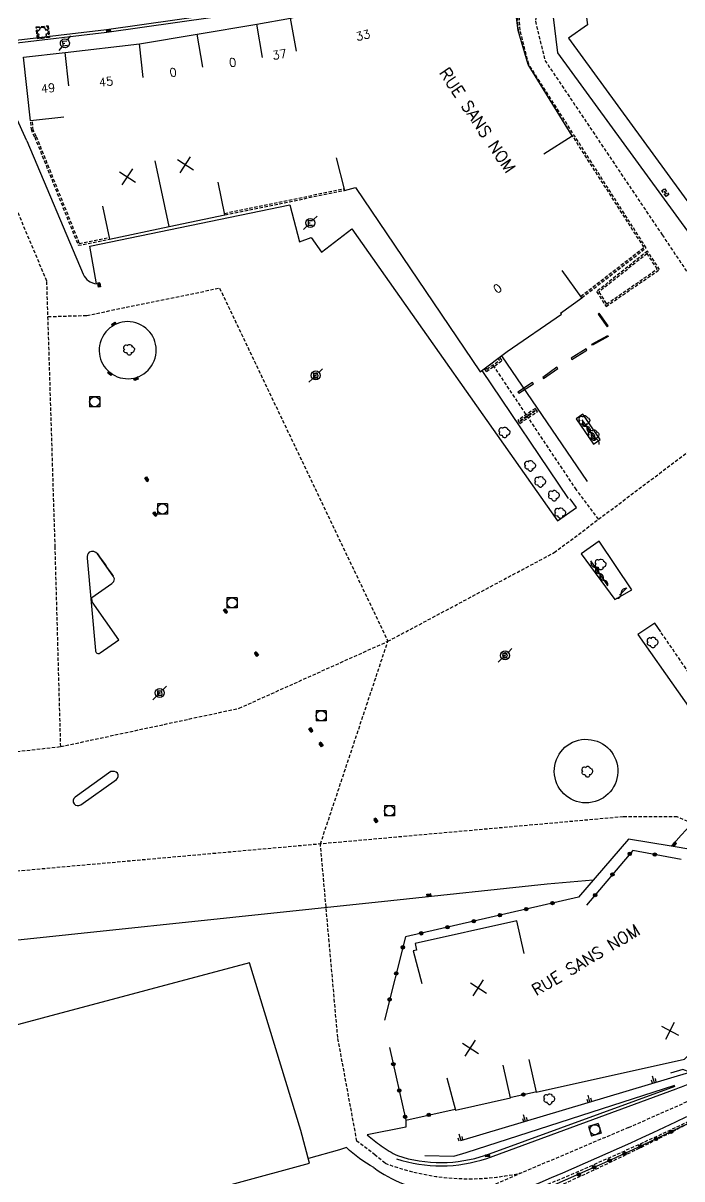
# Model space of a CAD drawing. Header units: millimetres. Extents: x 156998 to 158000, y 123000 to 124000.
# Drawn here: x 157750.5 to 157848.4, y 123327.5 to 123499.2 of the extents above; entities that cross this region are included whole.
import ezdxf
from ezdxf.enums import TextEntityAlignment as Align

# ---------------------------------------------------------------- set-up
doc = ezdxf.new("R2010")
doc.units = ezdxf.units.MM
doc.linetypes.add('DASHED', pattern=[0.75, 0.5, -0.25])
doc.layers.get('0').update_dxf_attribs({"linetype": 'CONTINUOUS'})
for name, color, linetype in [('W0001', 6, 'DASHED'), ('W0008', 7, 'CONTINUOUS'), ('W0100', 7, 'CONTINUOUS'), ('W0112', 1, 'DASHED'), ('W0211', 2, 'CONTINUOUS'), ('W0300', 7, 'CONTINUOUS'), ('W0310', 3, 'CONTINUOUS'), ('W0322', 7, 'CONTINUOUS'), ('W0334', 7, 'CONTINUOUS'), ('W0400', 7, 'CONTINUOUS'), ('W0420', 7, 'CONTINUOUS'), ('W0471', 7, 'CONTINUOUS'), ('W0989', 7, 'CONTINUOUS'), ('W0991', 7, 'CONTINUOUS'), ('W1102', 7, 'CONTINUOUS')]:
    doc.layers.add(name, color=color, linetype=linetype)
doc.styles.get("Standard").update_dxf_attribs({"font": 'romans.shx', "width": 0.85})

# ---------------------------------------------------------------- blocks, each defined once
blk = doc.blocks.new('t991o')
at = {"color": 0, "linetype": 'Continuous'}
for p, q in [((-1, 1), (1, -1)), ((-1, -1), (1, 1))]:
    blk.add_line(p, q, dxfattribs=at)
blk = doc.blocks.new('t322o')
at = {"color": 0, "linetype": 'Continuous'}
for radius in [0.25, 0.150337]:
    blk.add_circle((0, 0), radius, dxfattribs=at)
blk = doc.blocks.new('t310o')
at = {"color": 0, "linetype": 'Continuous'}
for centre, start, end in [((-0.4999987064074958, 0.3750017247803044), 216.8699, 323.1304), ((0.5000012935925042, -0.3749982752196956), 36.8699, 143.1303)]:
    blk.add_arc(centre, 0.625, start, end, dxfattribs=at)
blk = doc.blocks.new('T300')
for p, q in [((-0.7999991999999999, 0.5142852), (-0.8571420000000001, 0.3428568)), ((-0.8571420000000001, 0.3428568), (-0.8571420000000001, 0.1714284)), ((-0.8571420000000001, 0.1714284), (-0.7428564, 0.05714279999999999)), ((-0.6857135999999999, 0.6285708), (-0.7999991999999999, 0.5142852)), ((-0.7999991999999999, -0.05714279999999999), (-0.7428564, 0.05714279999999999)), ((-0.7428564, 0.05714279999999999), (-0.6857135999999999, 0.1142856)), ((-0.5714279999999999, 0.6857135999999999), (-0.6857135999999999, 0.6285708)), ((-0.4571423999999999, 0.6857135999999999), (-0.5714279999999999, 0.6857135999999999)), ((-0.285714, 0.6285708), (-0.4571423999999999, 0.6857135999999999)), ((-0.285714, 0.6285708), (-0.1714284, 0.7428564)), ((-0.2285712, 0.5714279999999999), (-0.285714, 0.6285708)), ((-0.1714284, 0.7428564), (-0.05714279999999999, 0.7999991999999999)), ((-0.05714279999999999, 0.7999991999999999), (0.05714279999999999, 0.7999991999999999)), ((0.05714279999999999, 0.7999991999999999), (0.2285712, 0.7428564)), ((0.2285712, 0.7428564), (0.3428568, 0.6285708)), ((0.3428568, 0.6285708), (0.3999996, 0.5142852)), ((0.4571423999999999, 0.4571423999999999), (0.3428568, 0.4571423999999999)), ((0.3999996, 0.5142852), (0.3999996, 0.4571423999999999)), ((0.5714279999999999, 0.3999996), (0.4571423999999999, 0.4571423999999999)), ((0.5714279999999999, 0.3999996), (0.6857135999999999, 0.285714)), ((0.6857135999999999, 0.285714), (0.7428564, 0.1714284)), ((0.7428564, 0.05714279999999999), (0.6857135999999999, -0.1714284)), ((0.7428564, 0.1714284), (0.7428564, 0.05714279999999999)), ((-0.7999991999999999, -0.1714284), (-0.7999991999999999, -0.05714279999999999)), ((-0.7999991999999999, -0.2285712), (-0.7999991999999999, -0.1714284)), ((-0.7428564, -0.3428568), (-0.7999991999999999, -0.2285712)), ((-0.6857135999999999, -0.3999996), (-0.7428564, -0.3428568)), ((-0.5142852, -0.4571423999999999), (-0.6857135999999999, -0.3999996)), ((-0.3999996, -0.4571423999999999), (-0.5142852, -0.4571423999999999)), ((-0.3999996, -0.4571423999999999), (-0.3428568, -0.4571423999999999)), ((-0.3428568, -0.4571423999999999), (-0.3428568, -0.3999996)), ((-0.3428568, -0.5142852), (-0.3428568, -0.4571423999999999)), ((-0.285714, -0.6285708), (-0.3428568, -0.5142852)), ((-0.1714284, -0.7428564), (-0.285714, -0.6285708)), ((-0.05714279999999999, -0.7999991999999999), (-0.1714284, -0.7428564)), ((0.05714279999999999, -0.7999991999999999), (-0.05714279999999999, -0.7999991999999999)), ((0.1714284, -0.7428564), (0.05714279999999999, -0.7999991999999999)), ((0.2285712, -0.6857135999999999), (0.1714284, -0.7428564)), ((0.285714, -0.4571423999999999), (0.2285712, -0.4571423999999999)), ((0.285714, -0.6285708), (0.2285712, -0.6857135999999999)), ((0.4571423999999999, -0.3999996), (0.285714, -0.4571423999999999)), ((0.3428568, -0.5142852), (0.285714, -0.6285708)), ((0.3428568, -0.5142852), (0.3428568, -0.4571423999999999)), ((0.5714279999999999, -0.3428568), (0.4571423999999999, -0.3999996)), ((0.6285708, -0.285714), (0.5714279999999999, -0.3428568)), ((0.6857135999999999, -0.1714284), (0.6285708, -0.285714))]:
    blk.add_line(p, q)
blk = doc.blocks.new('T471')
for p, q in [((-0.333334, 0.333334), (-0.333334, -0.333334)), ((-0.333334, 0.333334), (0.333334, 0.333334)), ((-0.333334, 0), (0, 0)), ((0.500001, 0.500001), (1.000002, 1.000002)), ((-0.500001, -0.500001), (-1.000002, -1.000002)), ((-0.333334, -0.333334), (0.333334, -0.333334))]:
    blk.add_line(p, q)
blk.add_ellipse((0, 0), major_axis=(0.4714054636000732, 0.4714054636000732), ratio=1, start_param=5.497787143782138, end_param=11.78097245096172)
blk = doc.blocks.new('T400')
for p, q in [((-0.15, 0.3), (0.15, 0.3)), ((-0.15, -0.25), (-0.15, 0.3)), ((-0.15, 0.15), (0.15, 0.15)), ((-0.15, 0), (0.15, 0)), ((0.15, 0.3), (0.15, -0.25)), ((-0.15, -0.15), (0.15, -0.15)), ((-0.15, -0.25), (-0.15, -0.3)), ((-0.15, -0.3), (0.15, -0.3)), ((0.15, -0.3), (0.15, -0.25))]:
    blk.add_line(p, q)
blk = doc.blocks.new('T420')
for p, q in [((0.7499999999708962, 0.75), (-0.7500000000291038, 0.75)), ((-0.7500000000291038, 0.75), (-0.7500000000291038, -0.75)), ((0.75, 0.75), (0.75, -0.75)), ((0.7499999999708962, -0.75), (-0.7500000000291038, -0.75))]:
    blk.add_line(p, q)
blk.add_ellipse((0, 0), major_axis=(-0.5303300858918937, 0.5303300858918937), ratio=0.9999999999925214, start_param=3.926990816990981, end_param=10.21017612417057)
blk = doc.blocks.new('t211o')
at = {"color": 0, "linetype": 'Continuous'}
for p, q in [((-0.2886658000061288, 0.5), (-0.2886658000061288, 0)), ((0, 1), (0, 0)), ((0.2886658000061288, 0.5), (0.2886658000061288, 0))]:
    blk.add_line(p, q, dxfattribs=at)

msp = doc.modelspace()

# ---------------------------------------------------------------- linework, layer by layer
at = {"layer": 'W0001'}
for points in [[(157827.417868689, 123503.7882147684), (157826.6087579264, 123499.4784765203), (157828.0273715427, 123493.6512521938), (157845.4447608416, 123467.7437266287), (157859.1006760457, 123447.415741126), (157881.7339686826, 123413.3973538584), (157887.8983859078, 123405.3653098105)], [(157701.305143973, 123385.1961129939), (157702.5900442444, 123385.723517004), (157756.0636930571, 123391.7044016581), (157755.239594156, 123421.3472352127), (157754.0034535199, 123460.8710117346), (157746.314780634, 123479.105826898)], [(157971.6713400393, 123474.6209984746), (157948.010199701, 123453.4042761455), (157932.0348870345, 123439.6694918396), (157895.9975536307, 123411.5812429805), (157878.9076898289, 123398.4651482271), (157860.4555822879, 123383.9879439023), (157855.5020002545, 123381.0182638272), (157852.0344889734, 123379.4096840179), (157847.7001037298, 123381.2657340649), (157839.6505223166, 123381.2657340649), (157721.8636889634, 123370.7073978526), (157714.8588714506, 123382.6468690538), (157714.3674236544, 123387.0407854033)], [(157754.1686568586, 123455.5888782529), (157759.9370581946, 123455.7692900436), (157779.6686446689, 123459.828303509), (157804.6853739113, 123407.3492311248), (157829.4082715045, 123420.5238201969), (157861.1102381912, 123444.3953205269)], [(157835.9988064049, 123425.486476224), (157832.70447422, 123429.8614341335), (157820.1330005101, 123448.7029912663)], [(157840.4612750783, 123335.1129246518), (157852.5129681058, 123340.4396484319), (157864.9846087204, 123347.2135672118), (157876.9140036604, 123353.9874859917), (157888.5722774132, 123361.1678410831), (157918.6668876005, 123382.0315118239), (157937.6454697096, 123395.9857856952), (157948.3548127069, 123403.7080551877), (157958.7930345169, 123411.0238863262), (157969.6379381078, 123418.2042414175), (157978.8561079752, 123423.6233772585), (157990.5143784278, 123430.2618179487), (157995.1234650116, 123434.0552126289), (157998.2413751652, 123439.8807827387), (158000, 123441.7177940975)], [(157756.0636930571, 123391.7044016581), (157782.5703431159, 123397.396835942), (157804.6853739113, 123407.3492311248)], [(157804.2715593342, 123329.8073114228), (157802.8002467106, 123331.0238320855), (157800.0831507381, 123333.092284626), (157797.2366648343, 123348.4764021407), (157794.6589669507, 123377.2327198923), (157804.6853739113, 123407.3492311248)]]:
    msp.add_lwpolyline(points, dxfattribs=at)
for points in [[(157840.4612750783, 123335.1129246518), (157813.102524316, 123323.5017814802, -0.05986512987502486), (157791.2648932699, 123315.846400708, -0.025888121150643), (157736.2068646845, 123301.8163309629, -0.01968444711349875), (157691.6102669073, 123294.1123354215, -0.02196350716336833), (157664.4099687542, 123291.2326472874)], [(157804.2715593342, 123329.8073114228, 0.1501484370806782), (157824.6537677455, 123328.4041669156, 0.1501484370806782)]]:
    msp.add_lwpolyline(points, format="xyb", dxfattribs=at)
at = {"layer": 'W0008'}
for points in [[(157751.0336381108, 123481.7084516974), (157746.4351, 123491.7822), (157746.3146, 123493.2143), (157745.9379, 123493.3036, -0.3154167132692873), (157748.6045, 123496.5577), (157762.8694, 123498.2281), (157778.6065, 123500.4759), (157786.8632, 123501.7409), (157792.9076, 123502.9715), (157809.2175, 123506.7853), (157820.5083, 123509.6048, -0.3338687042853232), (157823.2643, 123507.995), (157824.6057292624, 123503.1504199814)], [(157805.9488795285, 123330.4564962237, 0.1616230653548455), (157819.3774771972, 123330.5254578953), (157847.5375495334, 123340.8437669892)], [(157849.0716046636, 123336.6778686125, -0.02831091740727965), (157794.6321732257, 123314.4442579973, -0.02714375290190365), (157736.8617361204, 123298.7540152126, -0.0196728115888679), (157692.0489343647, 123291.0115344214, -0.0158782220265767), (157672.2094301852, 123288.6685024936, 0.248978733261726), (157671.2456545237, 123287.869472481), (157681.0634216134, 123268.1759730118), (157682.0277837559, 123267.748956258), (157683.6365967824, 123267.9168270886, 0.01103037524264426), (157717.2781795061, 123272.8764966685, 0.01496554002698265), (157756.4666732544, 123281.0125720875, 0.011726788555001), (157792.2781532893, 123290.6462083504, 0.04575465351378409), (157859.4334609913, 123313.1626577307)], [(157802.5942391399, 123329.1581266219, 0.1360204833067321), (157811.7840760988, 123325.6202885113), (157812.2145624573, 123325.8335395225), (157812.3611571205, 123325.4401040009)]]:
    msp.add_lwpolyline(points, format="xyb", dxfattribs=at)
at = {"layer": 'W0008', "flags": 128}
for points in [[(157830.3851959105, 123504.6275426063), (157829.202, 123500.4635), (157829.9175, 123494.7816), (157862.9278, 123449.4896), (157865.0368943517, 123451.0110377466)], [(157836.1086, 123422.2102), (157833.3902, 123420.3454), (157838.421, 123413.5384), (157840.9245, 123415.0057), (157836.1086, 123422.2102)], [(157845.2439, 123408.7435), (157844.3573, 123410.0497), (157841.8291, 123408.36), (157853.8151, 123391.3347), (157849.347, 123387.9695), (157851.3225, 123385.0474), (157856.9722, 123389.5189)], [(157846.806, 123376.9024), (157840.4439, 123377.9346), (157833.0383, 123369.3516)], [(157835.1864301906, 123371.8412566688), (157828.3659, 123371.2419), (157805.1312, 123368.766), (157733.6929, 123361.2624)]]:
    msp.add_lwpolyline(points, dxfattribs=at)
for points in [[(157751.0336381108, 123481.7084516974), (157759.3784, 123461.8791, 0.0932), (157760.1702, 123460.8987, 0.0974), (157761.4032, 123460.4367), (157760.3985, 123466.0574), (157790.1283, 123472.1844), (157791.5344, 123466.6827), (157793.2615, 123467.3543), (157794.8058, 123465.1876), (157799.3404, 123468.6216), (157829.8888, 123425.2597), (157832.6975, 123427.2222), (157831.7589, 123428.5312)], [(157760.7245, 123413.2283), (157760.6663, 123413.8673), (157763.6729, 123415.9324, 0.2541), (157764.0456, 123416.6252, 0.1249), (157763.8526, 123417.0431), (157761.5316, 123420.3266, -0.0006), (157763.8667, 123417.0492), (157761.5363, 123420.3291, 0.3507), (157760.2914, 123420.5988, 0.2424), (157760.0009, 123419.7138), (157761.2185, 123405.9906, 0.225), (157761.4318, 123405.5827, 0.2748), (157761.9477, 123405.6214), (157764.7, 123407.5637), (157760.7245, 123413.2283)], [(157852.9421, 123375.8937), (157846.806, 123376.9024, -0.05842324428525168), (157859.7812, 123388.697)], [(157847.5375495334, 123340.8437669892, 0.009817771913410468), (157849.5775, 123341.6746, 0.0247)], [(157807.3491, 123336.223), (157807.3497, 123335.1794), (157801.6303, 123334.0041, 0.0217), (157803.6973, 123332.3713, 0.03272808404149192), (157806.1039491225, 123330.9318418043)], [(157802.5942391399, 123329.1581266219, -0.07023498244015046), (157798.5232, 123332.1334), (157797.477, 123331.7809), (157792.8654908136, 123330.5265449113)]]:
    msp.add_lwpolyline(points, format="xyb", dxfattribs=at)
at = {"layer": 'W0008'}
for points in [[(157762.1176279189, 123452.2472578445), (157762.064808216, 123452.1158007192, 119.684476107409)], [(157833.4614275022, 123392.7431495291), (157833.9793433257, 123392.7893902886, -36.31193646449628)]]:
    msp.add_lwpolyline(points, format="xyb", close=True, dxfattribs=at)
at = {"layer": 'W0100'}
for points in [[(157756.54882788, 123485.2478553558), (157751.5789, 123484.7003), (157750.5368, 123494.159), (157756.7072, 123494.8403), (157767.7639, 123496.1067), (157776.3575, 123497.5581), (157785.2244, 123499.0274), (157790.2121, 123499.9344), (157809.6947, 123504.6453), (157822.2803, 123507.7165), (157823.4656424228, 123502.859035297)], [(157722.3733337823, 123315.7829083888), (157723.6858196448, 123310.9582445808), (157793.0551780958, 123329.8292594079), (157791.7426922333, 123334.6539232159)]]:
    msp.add_lwpolyline(points, dxfattribs=at)
at = {"layer": 'W0100', "flags": 128}
for points in [[(157833.4369943847, 123505.4075247131), (157834.367735458, 123498.9483929436), (157831.5512, 123496.956), (157881.1187363728, 123428.9455068108), (157876.7355, 123425.7675), (157882.9255, 123417.23), (157914.3122467491, 123440.0931517614), (157914.7606257643, 123440.4197659707), (157911.8167003296, 123444.4612141065)], [(157827.8496041155, 123479.796705829), (157832.0985, 123482.4324), (157825.5261, 123493.0275), (157824.0712, 123498.0921), (157823.4656424228, 123502.859035297)], [(157797.0131223281, 123479.2006594208), (157798.2204, 123474.3486), (157799.8907, 123474.7642), (157818.4102, 123447.4048), (157822.3913, 123450.4047), (157830.4794, 123455.9627), (157830.3626, 123456.1144), (157833.5258, 123458.3978), (157830.5993019132, 123462.4518854638)], [(157762.2863474348, 123471.9868731415), (157763.312, 123467.0932), (157772.1776, 123468.9642), (157780.4719, 123470.6897), (157779.4462474348, 123475.5833731415)], [(157824.9325045201, 123360.9589748034), (157823.8384, 123365.8378), (157808.7195, 123362.4473), (157808.938320904, 123361.4715349607), (157808.4504383844, 123361.3621245087), (157809.7301965565, 123356.5286765653)], [(157791.7426922333, 123334.6539232159), (157784.0964, 123359.5883), (157737.8692, 123347.2282), (157739.1607172831, 123342.3978808483)], [(157825.6272219685, 123345.2343252776), (157826.7182, 123340.3548), (157848.7673, 123345.2846), (157849.4034, 123345.9272), (157850.2754, 123345.086), (157869.1897, 123353.6751), (157867.1223429169, 123358.2276854952)], [(157813.4435418279, 123342.5039479433), (157814.7233, 123337.6705), (157822.9039, 123339.5098), (157821.8070967593, 123344.388019209)]]:
    msp.add_lwpolyline(points, dxfattribs=at)
at = {"layer": 'W0112'}
for p, q in [((157780.4209910525, 123470.9326007225), (157798.1599762115, 123474.5914437294)), ((157780.4719, 123470.6897), (157798.2204, 123474.3486)), ((157857.9088, 123390.2823), (157845.2439, 123408.7435))]:
    msp.add_line(p, q, dxfattribs=at)
for points in [[(157824.2558351916, 123497.4493730832), (157824.0896378177, 123498.109404025), (157823.8300076788, 123503.0027198173)], [(157833.5258, 123458.3978), (157843.0652, 123465.8199), (157825.6128, 123493.0842), (157824.338, 123498.1469), (157824.0796565245, 123503.0159657158)], [(157752.1999280402, 123482.2512982712), (157751.7497, 123483.2186), (157751.5789, 123484.7003)], [(157752.4265796147, 123482.3567926491), (157751.9934226928, 123483.2874175815), (157751.827255389, 123484.7289286701)], [(157833.373601627, 123458.6086408047), (157842.7316009076, 123465.8773371139), (157830.9738275636, 123484.2454389099)], [(157752.1999280402, 123482.2512982712), (157758.6665, 123466.1814), (157763.312, 123467.0932)], [(157752.4318545532, 123482.3446261479), (157758.8212400621, 123466.4665417807), (157763.2607131804, 123467.3379036555)], [(157819.0121866078, 123447.8584182525), (157819.3265, 123447.4413), (157821.6501, 123449.0488), (157821.2668574117, 123449.5573926426)], [(157819.2118472697, 123448.0088696402), (157819.3816894754, 123447.7834758588), (157821.2937602063, 123449.1062739737), (157821.0671967497, 123449.4069412548)], [(157826.917386926, 123441.495174671), (157826.614186926, 123441.946874671), (157823.9859, 123440.181), (157824.2891, 123439.7293), (157826.9173869263, 123441.4951746706)]]:
    msp.add_lwpolyline(points, dxfattribs=at)
for points in [[(157754.2018655082, 123498.8101659564), (157754.3772506014, 123497.0549109553), (157752.5979, 123496.8816), (157752.4225149068, 123498.6368550011)], [(157754.1122787219, 123498.700966862), (157754.2677787711, 123497.1447214936), (157752.6874867862, 123496.9907990943), (157752.5319867371, 123498.5470444629)], [(157845.8236, 123474.5929), (157846.4572, 123473.7089), (157846.0426, 123473.4247), (157845.409, 123474.3087)], [(157845.7630218088, 123474.2482780543), (157846.1052780972, 123473.7707613892), (157846.1031781912, 123473.7693219457), (157845.7609219028, 123474.2468386108)], [(157835.7137, 123459.2993), (157837.108, 123457.0953), (157845.0733, 123462.5923), (157843.2642, 123465.3163)], [(157836.0448256617, 123459.2435015459), (157837.1801605482, 123457.4488532708), (157844.7291771152, 123462.6585684188), (157843.2067820288, 123464.9508707877)], [(157794.0605, 123447.2561), (157793.5779, 123446.9441), (157793.8829, 123446.467), (157794.3683, 123446.7794)], [(157793.9861637585, 123446.9103464614), (157793.9225063717, 123446.8691920796), (157793.958468921, 123446.8129372195), (157794.0224654061, 123446.8541249038)], [(157826.5705424398, 123441.5633257945), (157826.5460061635, 123441.5998793434), (157824.3327444865, 123440.1128488761), (157824.3572807625, 123440.0762953276)], [(157822.1595, 123405.6601), (157821.6495, 123405.3817), (157822.0235, 123404.8593), (157822.4972, 123405.1983)], [(157822.0870074063, 123405.3357044317), (157822.0171823823, 123405.2975881833), (157822.0812724789, 123405.2080676849), (157822.1463088716, 123405.2546105118)], [(157770.529, 123399.3544), (157771.1327, 123399.3843), (157771.0778, 123399.9971), (157770.4796, 123399.9184)], [(157770.7570438624, 123399.6160009751), (157770.8604819607, 123399.621124048), (157770.8520497155, 123399.7152457208), (157770.7495324838, 123399.7017584153)]]:
    msp.add_lwpolyline(points, close=True, dxfattribs=at)
for points in [[(157849.3236782773, 123335.9933345056, -0.02734431391927501), (157794.8512520386, 123313.8087243389, -0.02714763027985785), (157737.0023029002, 123298.096695506, -0.01967033399276206), (157692.1430852857, 123290.3459530333, -0.01496549653893297), (157673.3973723164, 123288.1200585756), (157677.1189650248, 123280.4218581591), (157683.0927772447, 123268.5359135369), (157683.5600347614, 123268.5846693004, 0.0110274634805253), (157717.1633947085, 123273.5388086718, 0.01496415051892594), (157756.3088625582, 123281.6659681936, 0.01173205381907772), (157792.1058395141, 123291.2961839547, 0.04579560612536725), (157859.2037221134, 123313.7959694282, 0.03752084320112955)], [(157849.4087802974, 123335.7622304468, -0.04011818026079111), (157795.1771779147, 123312.8632468412, -0.02715338307049991), (157737.2114231158, 123297.1188055339, -0.01966691390079293), (157692.2825664698, 123289.355694597, -0.01423759474756925), (157674.3947546996, 123287.2057307242), (157677.5674442605, 123280.6429491369), (157683.1472644646, 123269.5409205661, 0.01112103169309396), (157716.9926298994, 123274.5241256141, 0.01496207835937579), (157756.0740888983, 123282.6380211101, 0.0117399081932267), (157791.8495036566, 123292.2631531331, 0.04585678590676985), (157858.8619378431, 123314.7381520417, 0.03753842685510384)]]:
    msp.add_lwpolyline(points, format="xyb", dxfattribs=at)
at = {"layer": 'W0211'}
for points in [[(157849.546, 123343.315), (157848.5144, 123343.7131), (157846.6780254835, 123343.1779007329)], [(157815.5201346205, 123333.1896255374), (157849.546, 123343.315)], [(157810.1807304333, 123330.9698587171), (157814.4656708673, 123330.840653734), (157816.3048622733, 123331.3876342747), (157847.3271122925, 123341.4152328661)]]:
    msp.add_lwpolyline(points, dxfattribs=at)
at = {"layer": 'W0310', "flags": 128}
for points in [[(157833.5283, 123440.2522), (157835.5073, 123437.3849)], [(157834.8122, 123419.2822), (157837.3332, 123415.6208)], [(157839.1051, 123414.1895), (157840.1829, 123415.2958)]]:
    msp.add_lwpolyline(points, dxfattribs=at)
at = {"layer": 'W0322', "flags": 128}
for points in [[(157848.2668, 123374.9076), (157841.0696, 123376.2833), (157834.2208, 123368.1344)], [(157833.0383, 123369.3516), (157807.3012, 123363.42), (157804.16, 123351.0775)], [(157804.9439, 123346.9924), (157807.3491, 123336.223), (157814.6808847621, 123337.8306957692)], [(157823.0249, 123339.599), (157826.627, 123340.39)]]:
    msp.add_lwpolyline(points, dxfattribs=at)
at = {"layer": 'W0322'}
msp.add_lwpolyline([(157849.4196926302, 123335.7625072021, -0.03157880916666576), (157795.0142144015, 123313.3359853666, -0.0271505089955791), (157737.1068630107, 123297.6077505243, -0.01966862215502038), (157692.2128266077, 123289.8508239011, -0.01460087015983436), (157673.8962164149, 123287.6625783583), (157677.3432046426, 123280.5324036498), (157683.1222678569, 123269.0339462471, 0.0111499676391545), (157717.0780123436, 123274.0314671443, 0.01496267389695994), (157756.1926201756, 123282.1522739125, 0.01173560474285539), (157791.9776694658, 123291.7796677944, 0.03752962510319956), (157847.2285540883, 123309.2958372039, 0.008038449767965528), (157859.0328304798, 123314.267059352, 0.03752962510306393)], format="xyb", dxfattribs=at)
at = {"layer": 'W0334'}
for points in [[(157746.3179311421, 123493.1747105508, -0.3213246156617731), (157748.6805509063, 123496.1768202437), (157762.9192916122, 123497.8441570267), (157778.6631867249, 123500.0929276029), (157786.9311724421, 123501.3596566753), (157792.9903087979, 123502.5932569002), (157809.3084768719, 123506.4089902524), (157820.5533209729, 123509.2178004602, -0.3338687042853232), (157822.8987154787, 123507.8671511681), (157824.2312459694, 123503.0547091177)], [(157806.1039491225, 123330.9318418043, 0.1616721693925737), (157819.2213084005, 123331.0004605815), (157847.36718135, 123341.2307350392)]]:
    msp.add_lwpolyline(points, format="xyb", dxfattribs=at)
at = {"layer": 'W0334', "flags": 128}
for points in [[(157837.2578, 123454.0602), (157837.4249, 123454.1982), (157836.1063, 123456.1062), (157835.9461, 123455.9485), (157837.2578, 123454.0602)], [(157831.9258, 123449.4183), (157832.0175, 123449.2363), (157834.2541, 123450.6181), (157834.1307, 123450.7781), (157831.9258, 123449.4183)], [(157821.5804, 123449.7641), (157834.2831, 123431.0701)], [(157831.5122, 123428.5604), (157818.7188, 123447.6018)], [(157827.7096, 123446.5227), (157827.8355, 123446.3756), (157829.9488, 123447.9028), (157829.8201, 123448.0603), (157827.7096, 123446.5227)], [(157835.2494, 123436.6176), (157836.2469, 123437.31), (157833.6593, 123441.0964), (157832.6904, 123440.3865), (157835.2494, 123436.6176)]]:
    msp.add_lwpolyline(points, dxfattribs=at)
at = {"layer": 'W0334'}
for points in [[(157835.0028394647, 123451.4864159543), (157837.3548, 123452.8038), (157837.4422, 123452.6529), (157835.0902394647, 123451.3355159543)], [(157824.1255486392, 123444.1965456057), (157826.3326, 123445.6248), (157826.197, 123445.7771), (157823.9899486392, 123444.3488456057)]]:
    msp.add_lwpolyline(points, close=True, dxfattribs=at)
at = {"layer": 'W0334', "flags": 128}
msp.add_lwpolyline([(157758.1928, 123384.1905, 0.9998), (157759.0296, 123383.0579), (157764.3425, 123386.8171, 0.3275), (157764.5179, 123387.7487, 0.2528), (157763.5214, 123387.9846)], format="xyb", close=True, dxfattribs=at)
at = {"layer": 'W1102'}
for p, q in [((157791.1066660604, 123495.0150757005), (157790.2121, 123499.9344)), ((157786.0417847309, 123494.0946642275), (157785.2244, 123499.0274)), ((157777.1901771983, 123492.6278982836), (157776.3575, 123497.5581)), ((157757.2559364055, 123489.8705023827), (157756.7072, 123494.8403)), ((157768.3328645586, 123491.139177546), (157767.7639, 123496.1067)), ((157772.1776, 123468.9642), (157770.1126786251, 123478.7486825982))]:
    msp.add_line(p, q, dxfattribs=at)

# ---------------------------------------------------------------- block references
at = {"layer": 'W0211', "rotation": 16.71488151657743}
for p in [(157844.2525693994, 123341.8179041416), (157834.67509114, 123338.9418112728), (157825.0976128797, 123336.0657184051), (157815.5201346205, 123333.1896255374)]:
    msp.add_blockref('t211o', p, dxfattribs=at)
at = {"layer": 'W0300', "rotation": 95.70605525672073}
msp.add_blockref('T300', (157753.3998827541, 123497.8458829782), dxfattribs=at)
at = {"layer": 'W0300'}
for p in [(157766.2639, 123450.6569), (157833.9353, 123440.0771), (157822.0511, 123438.384), (157835.3139, 123437.9826), (157825.8718, 123433.4013), (157827.3631, 123431.0187), (157829.4049, 123428.9856), (157830.345, 123426.3874), (157836.3312, 123418.7673), (157844.0802, 123407.1548), (157834.3717, 123387.9758), (157828.7047, 123339.2999)]:
    msp.add_blockref('T300', p, dxfattribs=at)
at = {"layer": 'W0310'}
for p, rotation in [((157834.1843801379, 123439.3016297224), 304.6132963811344), ((157834.8404602758, 123438.3510594448), 304.6132963811344), ((157835.4965404137, 123437.4004891672), 304.6132963811344), ((157835.4672088586, 123418.3308912199), 304.5487499243548), ((157836.1222177171, 123417.3795824397), 304.5487499243548), ((157836.7772265757, 123416.4282736595), 304.5487499243548), ((157839.3769173902, 123414.4685049905), 45.74760177816975)]:
    msp.add_blockref('t310o', p, dxfattribs=dict(at, rotation=rotation))
at = {"layer": 'W0322'}
for p, rotation in [((157840.6369146109, 123375.7684784302), 229.954392495184), ((157844.3379286518, 123375.6585793133), 169.1787958779033), ((157838.0633258981, 123372.7063482669), 229.954392495184), ((157835.4897371852, 123369.6442181036), 229.954392495184), ((157825.2426577016, 123367.5549472358), 192.9782757025339), ((157829.1404788508, 123368.4532736179), 192.9782757025339), ((157817.4470154032, 123365.7582944716), 192.9782757025339), ((157821.3448365524, 123366.6566208537), 192.9782757025339), ((157809.6513731047, 123363.9616417074), 192.9782757025339), ((157813.5491942539, 123364.8599680895), 192.9782757025339), ((157806.9094811221, 123361.8808460937), 255.7212030254892), ((157805.9229195247, 123358.004417813), 255.7212030254892), ((157804.9363579274, 123354.1279895324), 255.7212030254892), ((157805.4976872818, 123344.5127905071), 282.5896318291855), ((157806.3695538305, 123340.6089656235), 282.5896318291855), ((157824.82595, 123339.9945), 286.7730412251263), ((157807.2414203792, 123336.70514074), 282.5896318291855), ((157810.773715487, 123336.9739412794), 12.36792993113223), ((157844.5527111441, 123333.4090177176), 202.8410035875958), ((157846.7654286563, 123334.4892241713), 202.9867196766035), ((157842.2370796008, 123332.328811264), 202.6952874985879), ((157837.6315458661, 123330.1941209676), 202.4038553205722), ((157839.8699893536, 123331.2228868946), 202.5495714095801), ((157833.0517381067, 123328.1365844182), 202.1124231425566), ((157835.3416402981, 123329.1910729562), 202.2581392315644)]:
    msp.add_blockref('t322o', p, dxfattribs=dict(at, rotation=rotation))
at = {"layer": 'W0400'}
for p, rotation in [((157763.2014, 123498.0841), 96.67884018044552), ((157761.7549, 123460.3041), 190.5851803371996), ((157763.9356000001, 123454.4703000001), 303.3860891387194), ((157763.3776, 123447.1494), 53.00040230841471), ((157767.2679, 123446.34), 115.1275933106297), ((157768.849, 123431.4421), 29.60137017454813), ((157770.0734, 123426.2687), 35.77881372547861), ((157780.5475, 123411.8465), 35.63811503115434), ((157785.158, 123405.4317), 215.7300627439207), ((157793.2218, 123394.2021), 35.52292769153737), ((157794.7546, 123392.0225), 215.7788683728778), ((157802.9009000001, 123380.7179), 215.7988994915866), ((157847.2821, 123377.1975), 138.1384694310861), ((157810.8037, 123369.6584), 96.75722151858253), ((157819.4996917379, 123330.9333040624), 98.89608014224363)]:
    msp.add_blockref('T400', p, dxfattribs=dict(at, rotation=rotation))
at = {"layer": 'W0420'}
for p in [(157761.1116, 123442.9441), (157771.1901, 123427.0111), (157781.5217, 123413.0716), (157794.7692, 123396.2722), (157804.9232, 123382.1449)]:
    msp.add_blockref('T420', p, dxfattribs=at)
at = {"layer": 'W0420', "rotation": 17.91285159691663}
msp.add_blockref('T420', (157835.4492466669, 123334.772188882), dxfattribs=at)
at = {"layer": 'W0471', "rotation": 5.563131787363691}
msp.add_blockref('T471', (157756.6907, 123496.1968), dxfattribs=at)
at = {"layer": 'W0471'}
for p in [(157793.1557, 123469.5129), (157793.9593, 123446.8512), (157822.096, 123405.2553), (157770.7737, 123399.6714)]:
    msp.add_blockref('T471', p, dxfattribs=at)
at = {"layer": 'W0991'}
for p, rotation in [((157774.5935228375, 123478.1487798776), 11.75187462560442), ((157765.9896168313, 123476.3455102085), 11.91686131834773), ((157818.1389276842, 123355.8485471657), 12.63978846016354), ((157846.6251020338, 123349.4888741076), 17.41294482826192), ((157816.9490344907, 123346.8831226553), 12.67148357020876)]:
    msp.add_blockref('t991o', p, dxfattribs=dict(at, rotation=rotation))

# ---------------------------------------------------------------- texts
at = {"layer": 'W0989'}
for rotation, p in [(303.7676401233101, (157817.9933443903, 123484.7550419145)), (30.81227633672951, (157834.074599056, 123360.0049979506))]:
    msp.add_text('RUE SANS NOM', height=1.75, rotation=rotation, dxfattribs=at).set_placement(p, align=Align.MIDDLE)
at = {"layer": 'W0991'}
for s, rotation, p in [('33', 13.57005085504219, (157800.9882511614, 123497.4002158975)), ('37', 10.29963355403748, (157788.5742253957, 123494.554869964)), ('0', 9.408768595837618, (157781.6159809646, 123493.3612812555)), ('0', 9.540990554355648, (157772.7615208785, 123491.8835379148)), ('49', 6.287131740317316, (157754.1700650943, 123489.5305205148)), ('45', 6.533794016364691, (157762.7944004821, 123490.5048399643)), ('0', 36.02696769640006, (157820.9685892438, 123459.7755921156))]:
    msp.add_text(s, height=1.25, rotation=rotation, dxfattribs=at).set_placement(p, align=Align.MIDDLE)

doc.saveas('drawing.dxf')
